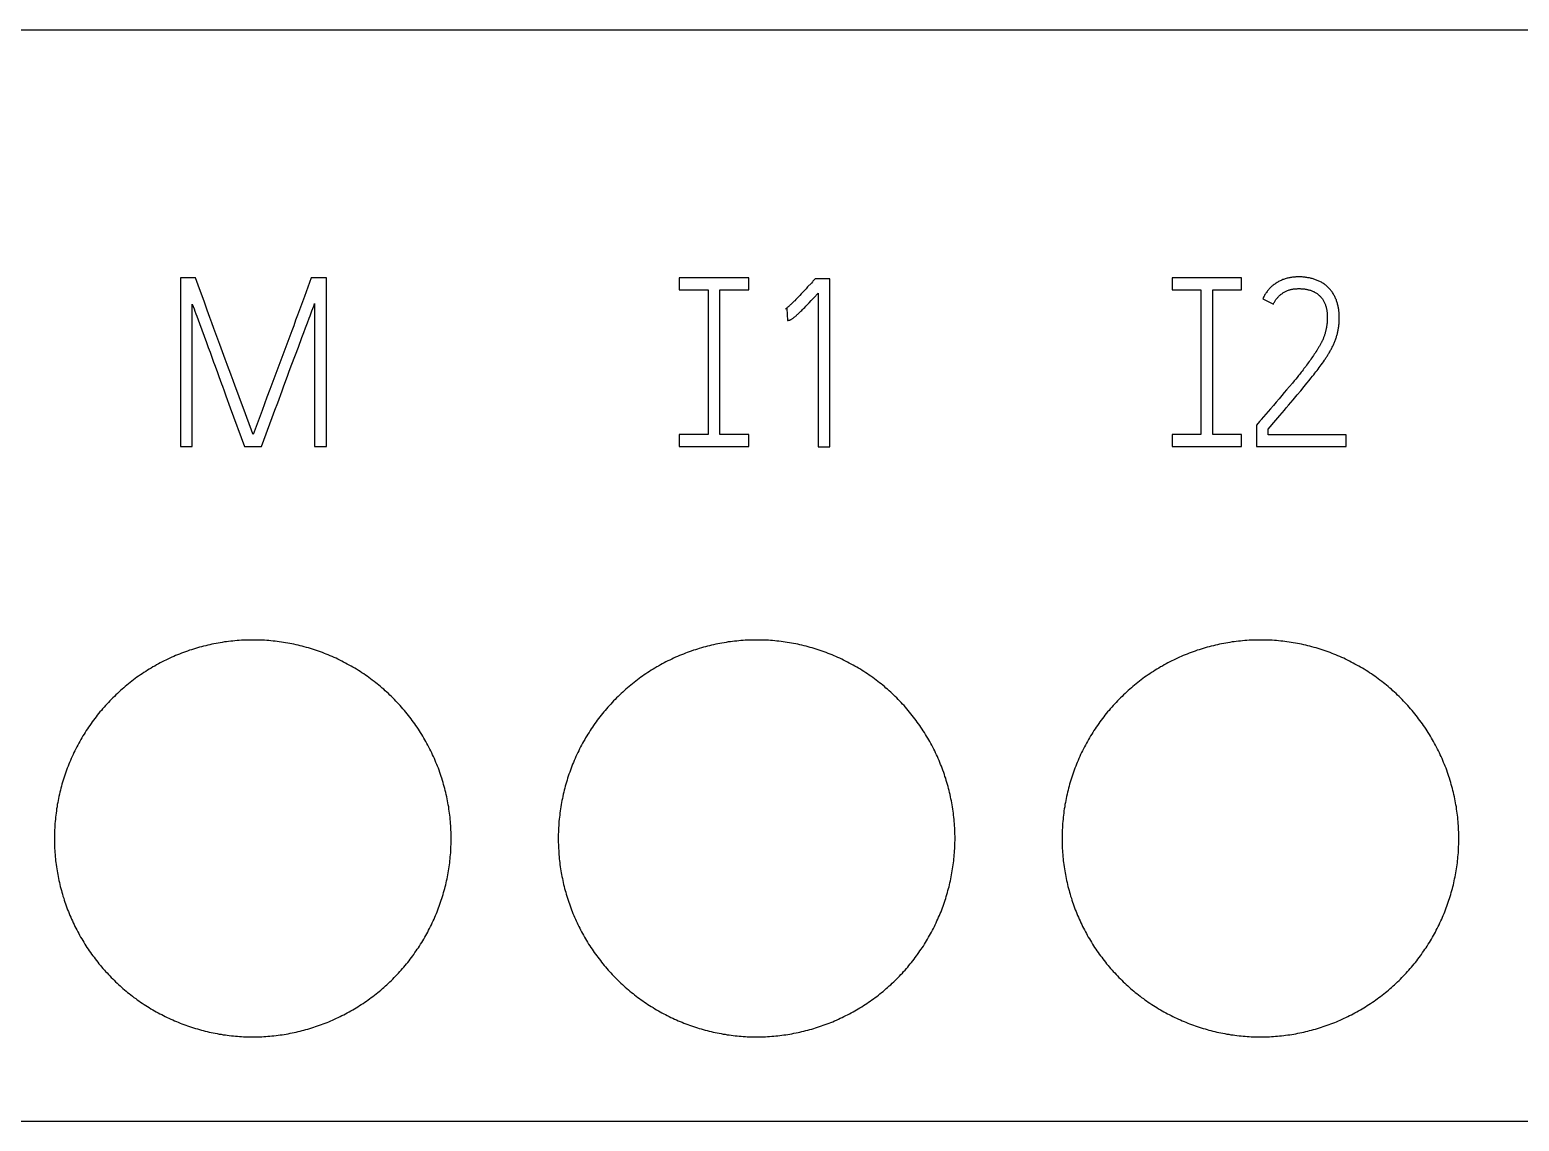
# Model space of a CAD drawing. Extents: x 0 to 420, y 0 to 297.
# Drawn here: x 117.15 to 132.17, y 220.64 to 231.64 of the extents above; entities that cross this region are included whole.
import ezdxf

# ---------------------------------------------------------------- set-up
doc = ezdxf.new("R2010")
doc.units = 0
doc.header["$LTSCALE"] = 23.1
doc.layers.add('10000_FRONT', color=7, linetype='CONTINUOUS')
doc.layers.add('10500_FRONT_LABELING', color=7, linetype='CONTINUOUS')

msp = doc.modelspace()

# ---------------------------------------------------------------- linework, layer by layer
at = {"layer": '10000_FRONT', "color": 7, "linetype": 'CONTINUOUS'}
for p, q in [((109.271, 231.64), (144.771, 231.64)), ((109.271, 220.64), (144.771, 220.64))]:
    msp.add_line(p, q, dxfattribs=at)
for points in [[(121.401, 223.49), (121.401, 223.512), (121.4, 223.533), (121.4, 223.554), (121.399, 223.576), (121.398, 223.597), (121.397, 223.618), (121.395, 223.639), (121.394, 223.66), (121.392, 223.681), (121.39, 223.703), (121.387, 223.724), (121.385, 223.745), (121.382, 223.765), (121.379, 223.786), (121.376, 223.807), (121.372, 223.828), (121.368, 223.849), (121.365, 223.87), (121.36, 223.89), (121.356, 223.911), (121.352, 223.932), (121.347, 223.952), (121.342, 223.973), (121.337, 223.993), (121.331, 224.014), (121.325, 224.034), (121.32, 224.055), (121.313, 224.075), (121.307, 224.096), (121.3, 224.116), (121.294, 224.136), (121.287, 224.156), (121.279, 224.177), (121.272, 224.197), (121.264, 224.217), (121.256, 224.236), (121.248, 224.256), (121.24, 224.276), (121.232, 224.295), (121.223, 224.315), (121.214, 224.334), (121.205, 224.353), (121.196, 224.372), (121.186, 224.391), (121.177, 224.41), (121.167, 224.429), (121.157, 224.447), (121.147, 224.466), (121.136, 224.484), (121.126, 224.502), (121.115, 224.521), (121.104, 224.539), (121.093, 224.557), (121.081, 224.575), (121.07, 224.592), (121.058, 224.61), (121.046, 224.627), (121.034, 224.645), (121.021, 224.662), (121.009, 224.679), (120.996, 224.697), (120.983, 224.714), (120.97, 224.73), (120.957, 224.747), (120.943, 224.764), (120.929, 224.78), (120.915, 224.796), (120.901, 224.813), (120.887, 224.829), (120.873, 224.844), (120.858, 224.86), (120.844, 224.875), (120.829, 224.891), (120.814, 224.906), (120.799, 224.921), (120.784, 224.935), (120.768, 224.95), (120.753, 224.964), (120.737, 224.978), (120.721, 224.993), (120.705, 225.006), (120.689, 225.02), (120.673, 225.034), (120.656, 225.047), (120.64, 225.06), (120.623, 225.073), (120.606, 225.086), (120.589, 225.099), (120.572, 225.112), (120.554, 225.124), (120.537, 225.136), (120.519, 225.148), (120.501, 225.16), (120.483, 225.172), (120.465, 225.183), (120.447, 225.195), (120.429, 225.206), (120.41, 225.217), (120.392, 225.227), (120.373, 225.238), (120.354, 225.248), (120.335, 225.258), (120.317, 225.268), (120.298, 225.278), (120.278, 225.287), (120.259, 225.297), (120.24, 225.306), (120.221, 225.314), (120.201, 225.323), (120.182, 225.331), (120.162, 225.34), (120.142, 225.348), (120.123, 225.355), (120.103, 225.363), (120.083, 225.37), (120.063, 225.377), (120.043, 225.384), (120.023, 225.391), (120.002, 225.398), (119.982, 225.404), (119.961, 225.41), (119.941, 225.416), (119.92, 225.422), (119.9, 225.427), (119.879, 225.432), (119.858, 225.437), (119.837, 225.442), (119.816, 225.447), (119.795, 225.451), (119.774, 225.455), (119.753, 225.459), (119.731, 225.463), (119.71, 225.466), (119.689, 225.469), (119.668, 225.472), (119.647, 225.475), (119.626, 225.477), (119.605, 225.48), (119.583, 225.482), (119.562, 225.484), (119.541, 225.485), (119.52, 225.487), (119.498, 225.488), (119.477, 225.489), (119.456, 225.489), (119.435, 225.49), (119.413, 225.49), (119.392, 225.49), (119.371, 225.49), (119.35, 225.49), (119.328, 225.489), (119.307, 225.488), (119.286, 225.487), (119.264, 225.486), (119.243, 225.484), (119.221, 225.482), (119.2, 225.48), (119.179, 225.478), (119.157, 225.475), (119.136, 225.473), (119.115, 225.47), (119.093, 225.466), (119.072, 225.463), (119.051, 225.459), (119.03, 225.456), (119.009, 225.451), (118.988, 225.447), (118.967, 225.443), (118.947, 225.438), (118.926, 225.433), (118.905, 225.428), (118.885, 225.422), (118.864, 225.417), (118.844, 225.411), (118.823, 225.405), (118.803, 225.399), (118.783, 225.392), (118.763, 225.386), (118.742, 225.379), (118.722, 225.372), (118.702, 225.364), (118.682, 225.357), (118.663, 225.349), (118.643, 225.341), (118.623, 225.333), (118.603, 225.324), (118.584, 225.316), (118.564, 225.307), (118.545, 225.298), (118.525, 225.288), (118.506, 225.279), (118.487, 225.269), (118.468, 225.259), (118.449, 225.249), (118.43, 225.239), (118.412, 225.228), (118.393, 225.218), (118.375, 225.207), (118.357, 225.196)], [(126.481, 223.49), (126.481, 223.512), (126.48, 223.533), (126.48, 223.554), (126.479, 223.576), (126.478, 223.597), (126.477, 223.618), (126.475, 223.639), (126.474, 223.66), (126.472, 223.681), (126.47, 223.703), (126.467, 223.724), (126.465, 223.745), (126.462, 223.765), (126.459, 223.786), (126.456, 223.807), (126.452, 223.828), (126.448, 223.849), (126.445, 223.87), (126.44, 223.89), (126.436, 223.911), (126.432, 223.932), (126.427, 223.952), (126.422, 223.973), (126.417, 223.993), (126.411, 224.014), (126.405, 224.034), (126.4, 224.055), (126.393, 224.075), (126.387, 224.096), (126.38, 224.116), (126.374, 224.136), (126.367, 224.156), (126.359, 224.177), (126.352, 224.197), (126.344, 224.217), (126.336, 224.236), (126.328, 224.256), (126.32, 224.276), (126.312, 224.295), (126.303, 224.315), (126.294, 224.334), (126.285, 224.353), (126.276, 224.372), (126.266, 224.391), (126.257, 224.41), (126.247, 224.429), (126.237, 224.447), (126.227, 224.466), (126.216, 224.484), (126.206, 224.502), (126.195, 224.521), (126.184, 224.539), (126.173, 224.557), (126.161, 224.575), (126.15, 224.592), (126.138, 224.61), (126.126, 224.627), (126.114, 224.645), (126.101, 224.662), (126.089, 224.679), (126.076, 224.697), (126.063, 224.714), (126.05, 224.73), (126.037, 224.747), (126.023, 224.764), (126.009, 224.78), (125.995, 224.796), (125.981, 224.813), (125.967, 224.829), (125.953, 224.844), (125.938, 224.86), (125.924, 224.875), (125.909, 224.891), (125.894, 224.906), (125.879, 224.921), (125.864, 224.935), (125.848, 224.95), (125.833, 224.964), (125.817, 224.978), (125.801, 224.993), (125.785, 225.006), (125.769, 225.02), (125.753, 225.034), (125.736, 225.047), (125.72, 225.06), (125.703, 225.073), (125.686, 225.086), (125.669, 225.099), (125.652, 225.112), (125.634, 225.124), (125.617, 225.136), (125.599, 225.148), (125.581, 225.16), (125.563, 225.172), (125.545, 225.183), (125.527, 225.195), (125.509, 225.206), (125.49, 225.217), (125.472, 225.227), (125.453, 225.238), (125.434, 225.248), (125.415, 225.258), (125.397, 225.268), (125.378, 225.278), (125.358, 225.287), (125.339, 225.297), (125.32, 225.306), (125.301, 225.314), (125.281, 225.323), (125.262, 225.331), (125.242, 225.34), (125.222, 225.348), (125.203, 225.355), (125.183, 225.363), (125.163, 225.37), (125.143, 225.377), (125.123, 225.384), (125.103, 225.391), (125.082, 225.398), (125.062, 225.404), (125.041, 225.41), (125.021, 225.416), (125, 225.422), (124.98, 225.427), (124.959, 225.432), (124.938, 225.437), (124.917, 225.442), (124.896, 225.447), (124.875, 225.451), (124.854, 225.455), (124.833, 225.459), (124.811, 225.463), (124.79, 225.466), (124.769, 225.469), (124.748, 225.472), (124.727, 225.475), (124.706, 225.477), (124.685, 225.48), (124.663, 225.482), (124.642, 225.484), (124.621, 225.485), (124.6, 225.487), (124.578, 225.488), (124.557, 225.489), (124.536, 225.489), (124.515, 225.49), (124.493, 225.49), (124.472, 225.49), (124.451, 225.49), (124.43, 225.49), (124.408, 225.489), (124.387, 225.488), (124.366, 225.487), (124.344, 225.486), (124.323, 225.484), (124.301, 225.482), (124.28, 225.48), (124.259, 225.478), (124.237, 225.475), (124.216, 225.473), (124.195, 225.47), (124.173, 225.466), (124.152, 225.463), (124.131, 225.459), (124.11, 225.456), (124.089, 225.451), (124.068, 225.447), (124.047, 225.443), (124.027, 225.438), (124.006, 225.433), (123.985, 225.428), (123.965, 225.422), (123.944, 225.417), (123.924, 225.411), (123.903, 225.405), (123.883, 225.399), (123.863, 225.392), (123.843, 225.386), (123.822, 225.379), (123.802, 225.372), (123.782, 225.364), (123.762, 225.357), (123.743, 225.349), (123.723, 225.341), (123.703, 225.333), (123.683, 225.324), (123.664, 225.316), (123.644, 225.307), (123.625, 225.298), (123.605, 225.288), (123.586, 225.279), (123.567, 225.269), (123.548, 225.259), (123.529, 225.249), (123.51, 225.239), (123.492, 225.228), (123.473, 225.218), (123.455, 225.207), (123.437, 225.196)], [(131.561, 223.49), (131.561, 223.512), (131.56, 223.533), (131.56, 223.554), (131.559, 223.576), (131.558, 223.597), (131.557, 223.618), (131.555, 223.639), (131.554, 223.66), (131.552, 223.681), (131.55, 223.703), (131.547, 223.724), (131.545, 223.745), (131.542, 223.765), (131.539, 223.786), (131.536, 223.807), (131.532, 223.828), (131.528, 223.849), (131.525, 223.87), (131.52, 223.89), (131.516, 223.911), (131.512, 223.932), (131.507, 223.952), (131.502, 223.973), (131.497, 223.993), (131.491, 224.014), (131.485, 224.034), (131.48, 224.055), (131.473, 224.075), (131.467, 224.096), (131.46, 224.116), (131.454, 224.136), (131.447, 224.156), (131.439, 224.177), (131.432, 224.197), (131.424, 224.217), (131.416, 224.236), (131.408, 224.256), (131.4, 224.276), (131.392, 224.295), (131.383, 224.315), (131.374, 224.334), (131.365, 224.353), (131.356, 224.372), (131.346, 224.391), (131.337, 224.41), (131.327, 224.429), (131.317, 224.447), (131.307, 224.466), (131.296, 224.484), (131.286, 224.502), (131.275, 224.521), (131.264, 224.539), (131.253, 224.557), (131.241, 224.575), (131.23, 224.592), (131.218, 224.61), (131.206, 224.627), (131.194, 224.645), (131.181, 224.662), (131.169, 224.679), (131.156, 224.697), (131.143, 224.714), (131.13, 224.73), (131.117, 224.747), (131.103, 224.764), (131.089, 224.78), (131.075, 224.796), (131.061, 224.813), (131.047, 224.829), (131.033, 224.844), (131.018, 224.86), (131.004, 224.875), (130.989, 224.891), (130.974, 224.906), (130.959, 224.921), (130.944, 224.935), (130.928, 224.95), (130.913, 224.964), (130.897, 224.978), (130.881, 224.993), (130.865, 225.006), (130.849, 225.02), (130.833, 225.034), (130.816, 225.047), (130.8, 225.06), (130.783, 225.073), (130.766, 225.086), (130.749, 225.099), (130.732, 225.112), (130.714, 225.124), (130.697, 225.136), (130.679, 225.148), (130.661, 225.16), (130.643, 225.172), (130.625, 225.183), (130.607, 225.195), (130.589, 225.206), (130.57, 225.217), (130.552, 225.227), (130.533, 225.238), (130.514, 225.248), (130.495, 225.258), (130.477, 225.268), (130.458, 225.278), (130.438, 225.287), (130.419, 225.297), (130.4, 225.306), (130.381, 225.314), (130.361, 225.323), (130.342, 225.331), (130.322, 225.34), (130.302, 225.348), (130.283, 225.355), (130.263, 225.363), (130.243, 225.37), (130.223, 225.377), (130.203, 225.384), (130.183, 225.391), (130.162, 225.398), (130.142, 225.404), (130.121, 225.41), (130.101, 225.416), (130.08, 225.422), (130.06, 225.427), (130.039, 225.432), (130.018, 225.437), (129.997, 225.442), (129.976, 225.447), (129.955, 225.451), (129.934, 225.455), (129.913, 225.459), (129.891, 225.463), (129.87, 225.466), (129.849, 225.469), (129.828, 225.472), (129.807, 225.475), (129.786, 225.477), (129.765, 225.48), (129.743, 225.482), (129.722, 225.484), (129.701, 225.485), (129.68, 225.487), (129.658, 225.488), (129.637, 225.489), (129.616, 225.489), (129.595, 225.49), (129.573, 225.49), (129.552, 225.49), (129.531, 225.49), (129.51, 225.49), (129.488, 225.489), (129.467, 225.488), (129.446, 225.487), (129.424, 225.486), (129.403, 225.484), (129.381, 225.482), (129.36, 225.48), (129.339, 225.478), (129.317, 225.475), (129.296, 225.473), (129.275, 225.47), (129.253, 225.466), (129.232, 225.463), (129.211, 225.459), (129.19, 225.456), (129.169, 225.451), (129.148, 225.447), (129.127, 225.443), (129.107, 225.438), (129.086, 225.433), (129.065, 225.428), (129.045, 225.422), (129.024, 225.417), (129.004, 225.411), (128.983, 225.405), (128.963, 225.399), (128.943, 225.392), (128.923, 225.386), (128.902, 225.379), (128.882, 225.372), (128.862, 225.364), (128.842, 225.357), (128.823, 225.349), (128.803, 225.341), (128.783, 225.333), (128.763, 225.324), (128.744, 225.316), (128.724, 225.307), (128.705, 225.298), (128.685, 225.288), (128.666, 225.279), (128.647, 225.269), (128.628, 225.259), (128.609, 225.249), (128.59, 225.239), (128.572, 225.228), (128.553, 225.218), (128.535, 225.207), (128.517, 225.196)], [(118.357, 225.196), (118.338, 225.185), (118.321, 225.173), (118.303, 225.162), (118.285, 225.15), (118.267, 225.138), (118.25, 225.126), (118.233, 225.114), (118.216, 225.101), (118.199, 225.088), (118.182, 225.076), (118.165, 225.063), (118.148, 225.049), (118.132, 225.036), (118.115, 225.022), (118.099, 225.009), (118.083, 224.995), (118.067, 224.981), (118.051, 224.966), (118.036, 224.952), (118.02, 224.937), (118.005, 224.922), (117.989, 224.907), (117.974, 224.892), (117.959, 224.877), (117.945, 224.861), (117.93, 224.845), (117.916, 224.83), (117.901, 224.814), (117.887, 224.798), (117.874, 224.781), (117.86, 224.765), (117.846, 224.749), (117.833, 224.732), (117.82, 224.715), (117.807, 224.699), (117.794, 224.682), (117.782, 224.665), (117.77, 224.647), (117.757, 224.63), (117.745, 224.613), (117.734, 224.595), (117.722, 224.577), (117.711, 224.559), (117.699, 224.541), (117.688, 224.523), (117.677, 224.505), (117.667, 224.487), (117.656, 224.468), (117.646, 224.45), (117.636, 224.431), (117.626, 224.412), (117.616, 224.393), (117.607, 224.374), (117.597, 224.355), (117.588, 224.335), (117.579, 224.316), (117.57, 224.296), (117.562, 224.277), (117.554, 224.257), (117.546, 224.237), (117.538, 224.218), (117.53, 224.198), (117.523, 224.178), (117.516, 224.158), (117.509, 224.138), (117.502, 224.118), (117.495, 224.098), (117.489, 224.078), (117.483, 224.057), (117.477, 224.037), (117.471, 224.017), (117.466, 223.996), (117.461, 223.976), (117.456, 223.955), (117.451, 223.935), (117.446, 223.914), (117.442, 223.893), (117.438, 223.872), (117.434, 223.852), (117.43, 223.831), (117.427, 223.81), (117.423, 223.789), (117.42, 223.768), (117.417, 223.746), (117.415, 223.725), (117.412, 223.704), (117.41, 223.683), (117.408, 223.661), (117.406, 223.64), (117.405, 223.619), (117.404, 223.597), (117.403, 223.576), (117.402, 223.554), (117.401, 223.533), (117.401, 223.512), (117.401, 223.49)], [(123.437, 225.196), (123.418, 225.185), (123.401, 225.173), (123.383, 225.162), (123.365, 225.15), (123.347, 225.138), (123.33, 225.126), (123.313, 225.114), (123.296, 225.101), (123.279, 225.088), (123.262, 225.076), (123.245, 225.063), (123.228, 225.049), (123.212, 225.036), (123.195, 225.022), (123.179, 225.009), (123.163, 224.995), (123.147, 224.981), (123.131, 224.966), (123.116, 224.952), (123.1, 224.937), (123.085, 224.922), (123.069, 224.907), (123.054, 224.892), (123.039, 224.877), (123.025, 224.861), (123.01, 224.845), (122.996, 224.83), (122.981, 224.814), (122.967, 224.798), (122.954, 224.781), (122.94, 224.765), (122.926, 224.749), (122.913, 224.732), (122.9, 224.715), (122.887, 224.699), (122.874, 224.682), (122.862, 224.665), (122.85, 224.647), (122.837, 224.63), (122.825, 224.613), (122.814, 224.595), (122.802, 224.577), (122.791, 224.559), (122.779, 224.541), (122.768, 224.523), (122.757, 224.505), (122.747, 224.487), (122.736, 224.468), (122.726, 224.45), (122.716, 224.431), (122.706, 224.412), (122.696, 224.393), (122.687, 224.374), (122.677, 224.355), (122.668, 224.335), (122.659, 224.316), (122.65, 224.296), (122.642, 224.277), (122.634, 224.257), (122.626, 224.237), (122.618, 224.218), (122.61, 224.198), (122.603, 224.178), (122.596, 224.158), (122.589, 224.138), (122.582, 224.118), (122.575, 224.098), (122.569, 224.078), (122.563, 224.057), (122.557, 224.037), (122.551, 224.017), (122.546, 223.996), (122.541, 223.976), (122.536, 223.955), (122.531, 223.935), (122.526, 223.914), (122.522, 223.893), (122.518, 223.872), (122.514, 223.852), (122.51, 223.831), (122.507, 223.81), (122.503, 223.789), (122.5, 223.768), (122.497, 223.746), (122.495, 223.725), (122.492, 223.704), (122.49, 223.683), (122.488, 223.661), (122.486, 223.64), (122.485, 223.619), (122.484, 223.597), (122.483, 223.576), (122.482, 223.554), (122.481, 223.533), (122.481, 223.512), (122.481, 223.49)], [(128.517, 225.196), (128.498, 225.185), (128.481, 225.173), (128.463, 225.162), (128.445, 225.15), (128.427, 225.138), (128.41, 225.126), (128.393, 225.114), (128.376, 225.101), (128.359, 225.088), (128.342, 225.076), (128.325, 225.063), (128.308, 225.049), (128.292, 225.036), (128.275, 225.022), (128.259, 225.009), (128.243, 224.995), (128.227, 224.981), (128.211, 224.966), (128.196, 224.952), (128.18, 224.937), (128.165, 224.922), (128.149, 224.907), (128.134, 224.892), (128.119, 224.877), (128.105, 224.861), (128.09, 224.845), (128.076, 224.83), (128.061, 224.814), (128.047, 224.798), (128.034, 224.781), (128.02, 224.765), (128.006, 224.749), (127.993, 224.732), (127.98, 224.715), (127.967, 224.699), (127.954, 224.682), (127.942, 224.665), (127.93, 224.647), (127.917, 224.63), (127.905, 224.613), (127.894, 224.595), (127.882, 224.577), (127.871, 224.559), (127.859, 224.541), (127.848, 224.523), (127.837, 224.505), (127.827, 224.487), (127.816, 224.468), (127.806, 224.45), (127.796, 224.431), (127.786, 224.412), (127.776, 224.393), (127.767, 224.374), (127.757, 224.355), (127.748, 224.335), (127.739, 224.316), (127.73, 224.296), (127.722, 224.277), (127.714, 224.257), (127.706, 224.237), (127.698, 224.218), (127.69, 224.198), (127.683, 224.178), (127.676, 224.158), (127.669, 224.138), (127.662, 224.118), (127.655, 224.098), (127.649, 224.078), (127.643, 224.057), (127.637, 224.037), (127.631, 224.017), (127.626, 223.996), (127.621, 223.976), (127.616, 223.955), (127.611, 223.935), (127.606, 223.914), (127.602, 223.893), (127.598, 223.872), (127.594, 223.852), (127.59, 223.831), (127.587, 223.81), (127.583, 223.789), (127.58, 223.768), (127.577, 223.746), (127.575, 223.725), (127.572, 223.704), (127.57, 223.683), (127.568, 223.661), (127.566, 223.64), (127.565, 223.619), (127.564, 223.597), (127.563, 223.576), (127.562, 223.554), (127.561, 223.533), (127.561, 223.512), (127.561, 223.49)], [(117.401, 223.49), (117.401, 223.47), (117.401, 223.449), (117.402, 223.429), (117.403, 223.408), (117.403, 223.388), (117.405, 223.367), (117.406, 223.347), (117.408, 223.327), (117.409, 223.306), (117.411, 223.286), (117.413, 223.266), (117.416, 223.246), (117.418, 223.226), (117.421, 223.205), (117.424, 223.185), (117.427, 223.165), (117.431, 223.145), (117.434, 223.125), (117.438, 223.105), (117.442, 223.086), (117.446, 223.066), (117.451, 223.046), (117.455, 223.026), (117.46, 223.006), (117.465, 222.987), (117.471, 222.967), (117.476, 222.947), (117.482, 222.928), (117.487, 222.908), (117.494, 222.888), (117.5, 222.869), (117.506, 222.849), (117.513, 222.83), (117.52, 222.81), (117.527, 222.791), (117.534, 222.772), (117.542, 222.753), (117.549, 222.734), (117.557, 222.715), (117.565, 222.696), (117.573, 222.678), (117.582, 222.659), (117.59, 222.64), (117.599, 222.622), (117.608, 222.604), (117.617, 222.586), (117.626, 222.568), (117.636, 222.55), (117.646, 222.532), (117.655, 222.514), (117.665, 222.496), (117.676, 222.479), (117.686, 222.461), (117.697, 222.444), (117.707, 222.426), (117.718, 222.409), (117.729, 222.392), (117.741, 222.375), (117.752, 222.358), (117.764, 222.341), (117.775, 222.325), (117.788, 222.308), (117.8, 222.292), (117.812, 222.275), (117.825, 222.259), (117.837, 222.243), (117.85, 222.227), (117.864, 222.211), (117.877, 222.195), (117.89, 222.18), (117.904, 222.164), (117.917, 222.149), (117.931, 222.134), (117.945, 222.119), (117.959, 222.104), (117.973, 222.089), (117.988, 222.075), (118.002, 222.061), (118.017, 222.046), (118.032, 222.032), (118.047, 222.018), (118.062, 222.005), (118.077, 221.991), (118.092, 221.978), (118.108, 221.965), (118.123, 221.951), (118.139, 221.938), (118.155, 221.926), (118.171, 221.913), (118.187, 221.901), (118.203, 221.888), (118.22, 221.876), (118.236, 221.864), (118.253, 221.852), (118.27, 221.841), (118.287, 221.829), (118.304, 221.818), (118.321, 221.806), (118.339, 221.795), (118.357, 221.785), (118.374, 221.774), (118.392, 221.763), (118.41, 221.753), (118.428, 221.743), (118.446, 221.733), (118.464, 221.723), (118.482, 221.714), (118.5, 221.705), (118.518, 221.695), (118.537, 221.686), (118.555, 221.678), (118.574, 221.669), (118.593, 221.661), (118.611, 221.653), (118.63, 221.645), (118.649, 221.637), (118.668, 221.629), (118.687, 221.622), (118.706, 221.615), (118.725, 221.608), (118.744, 221.601), (118.764, 221.594), (118.783, 221.588), (118.803, 221.582), (118.822, 221.576), (118.842, 221.57), (118.862, 221.564), (118.882, 221.559), (118.901, 221.554), (118.921, 221.549), (118.941, 221.544), (118.962, 221.539), (118.982, 221.535), (119.002, 221.53), (119.022, 221.526), (119.043, 221.523), (119.063, 221.519), (119.083, 221.516), (119.103, 221.512), (119.124, 221.51), (119.144, 221.507), (119.164, 221.504), (119.185, 221.502), (119.205, 221.5), (119.225, 221.498), (119.246, 221.496), (119.266, 221.495), (119.287, 221.493), (119.307, 221.492), (119.327, 221.492), (119.348, 221.491), (119.368, 221.49), (119.389, 221.49), (119.409, 221.49), (119.43, 221.49), (119.45, 221.491), (119.471, 221.491), (119.491, 221.492), (119.512, 221.493), (119.532, 221.494), (119.553, 221.496), (119.573, 221.498), (119.594, 221.499), (119.614, 221.502), (119.635, 221.504), (119.655, 221.506), (119.676, 221.509), (119.696, 221.512), (119.717, 221.515), (119.737, 221.519), (119.757, 221.522), (119.777, 221.526), (119.798, 221.53), (119.818, 221.534), (119.838, 221.538), (119.858, 221.543), (119.877, 221.548), (119.897, 221.553), (119.917, 221.558), (119.937, 221.563), (119.956, 221.569), (119.976, 221.575), (119.995, 221.581), (120.015, 221.587), (120.034, 221.593), (120.054, 221.6), (120.073, 221.607), (120.092, 221.614), (120.111, 221.621), (120.131, 221.628), (120.15, 221.636), (120.169, 221.643), (120.187, 221.651), (120.206, 221.66), (120.225, 221.668), (120.244, 221.677), (120.263, 221.685), (120.281, 221.694), (120.3, 221.704)], [(120.3, 221.704), (120.318, 221.713), (120.336, 221.723), (120.354, 221.732), (120.373, 221.742), (120.39, 221.752), (120.408, 221.762), (120.426, 221.773), (120.443, 221.783), (120.461, 221.794), (120.478, 221.805), (120.495, 221.816), (120.512, 221.827), (120.529, 221.839), (120.546, 221.85), (120.563, 221.862), (120.579, 221.874), (120.596, 221.886), (120.612, 221.898), (120.628, 221.911), (120.644, 221.923), (120.66, 221.936), (120.676, 221.949), (120.691, 221.962), (120.707, 221.976), (120.722, 221.989), (120.738, 222.003), (120.753, 222.016), (120.768, 222.03), (120.783, 222.045), (120.798, 222.059), (120.812, 222.073), (120.827, 222.088), (120.841, 222.103), (120.856, 222.118), (120.87, 222.133), (120.883, 222.148), (120.897, 222.163), (120.911, 222.179), (120.924, 222.194), (120.937, 222.21), (120.95, 222.225), (120.963, 222.241), (120.976, 222.257), (120.988, 222.273), (121, 222.29), (121.013, 222.306), (121.024, 222.322), (121.036, 222.339), (121.048, 222.356), (121.059, 222.373), (121.071, 222.389), (121.082, 222.406), (121.093, 222.424), (121.104, 222.441), (121.114, 222.458), (121.125, 222.476), (121.135, 222.494), (121.145, 222.511), (121.155, 222.529), (121.165, 222.547), (121.174, 222.565), (121.184, 222.584), (121.193, 222.602), (121.202, 222.62), (121.211, 222.639), (121.219, 222.658), (121.228, 222.676), (121.236, 222.695), (121.244, 222.714), (121.252, 222.733), (121.26, 222.752), (121.267, 222.771), (121.274, 222.79), (121.281, 222.809), (121.288, 222.828), (121.295, 222.848), (121.301, 222.867), (121.307, 222.886), (121.313, 222.906), (121.319, 222.925), (121.325, 222.945), (121.33, 222.964), (121.336, 222.984), (121.341, 223.003), (121.346, 223.023), (121.35, 223.043), (121.355, 223.063), (121.359, 223.083), (121.363, 223.103), (121.367, 223.123), (121.37, 223.143), (121.374, 223.163), (121.377, 223.183), (121.38, 223.203), (121.383, 223.224), (121.386, 223.244), (121.388, 223.264), (121.39, 223.285), (121.392, 223.305), (121.394, 223.326), (121.396, 223.346), (121.397, 223.367), (121.398, 223.387), (121.399, 223.408), (121.4, 223.428), (121.4, 223.449), (121.401, 223.47), (121.401, 223.49)], [(122.481, 223.49), (122.481, 223.47), (122.481, 223.449), (122.482, 223.429), (122.483, 223.408), (122.483, 223.388), (122.485, 223.367), (122.486, 223.347), (122.488, 223.327), (122.489, 223.306), (122.491, 223.286), (122.493, 223.266), (122.496, 223.246), (122.498, 223.226), (122.501, 223.205), (122.504, 223.185), (122.507, 223.165), (122.511, 223.145), (122.514, 223.125), (122.518, 223.105), (122.522, 223.086), (122.526, 223.066), (122.531, 223.046), (122.535, 223.026), (122.54, 223.006), (122.545, 222.987), (122.551, 222.967), (122.556, 222.947), (122.562, 222.928), (122.567, 222.908), (122.574, 222.888), (122.58, 222.869), (122.586, 222.849), (122.593, 222.83), (122.6, 222.81), (122.607, 222.791), (122.614, 222.772), (122.622, 222.753), (122.629, 222.734), (122.637, 222.715), (122.645, 222.696), (122.653, 222.678), (122.662, 222.659), (122.67, 222.64), (122.679, 222.622), (122.688, 222.604), (122.697, 222.586), (122.706, 222.568), (122.716, 222.55), (122.726, 222.532), (122.735, 222.514), (122.745, 222.496), (122.756, 222.479), (122.766, 222.461), (122.777, 222.444), (122.787, 222.426), (122.798, 222.409), (122.809, 222.392), (122.821, 222.375), (122.832, 222.358), (122.844, 222.341), (122.855, 222.325), (122.868, 222.308), (122.88, 222.292), (122.892, 222.275), (122.905, 222.259), (122.917, 222.243), (122.93, 222.227), (122.944, 222.211), (122.957, 222.195), (122.97, 222.18), (122.984, 222.164), (122.997, 222.149), (123.011, 222.134), (123.025, 222.119), (123.039, 222.104), (123.053, 222.089), (123.068, 222.075), (123.082, 222.061), (123.097, 222.046), (123.112, 222.032), (123.127, 222.018), (123.142, 222.005), (123.157, 221.991), (123.172, 221.978), (123.188, 221.965), (123.203, 221.951), (123.219, 221.938), (123.235, 221.926), (123.251, 221.913), (123.267, 221.901), (123.283, 221.888), (123.3, 221.876), (123.316, 221.864), (123.333, 221.852), (123.35, 221.841), (123.367, 221.829), (123.384, 221.818), (123.401, 221.806), (123.419, 221.795), (123.437, 221.785), (123.454, 221.774), (123.472, 221.763), (123.49, 221.753), (123.508, 221.743), (123.526, 221.733), (123.544, 221.723), (123.562, 221.714), (123.58, 221.705), (123.598, 221.695), (123.617, 221.686), (123.635, 221.678), (123.654, 221.669), (123.673, 221.661), (123.691, 221.653), (123.71, 221.645), (123.729, 221.637), (123.748, 221.629), (123.767, 221.622), (123.786, 221.615), (123.805, 221.608), (123.824, 221.601), (123.844, 221.594), (123.863, 221.588), (123.883, 221.582), (123.902, 221.576), (123.922, 221.57), (123.942, 221.564), (123.962, 221.559), (123.981, 221.554), (124.001, 221.549), (124.021, 221.544), (124.042, 221.539), (124.062, 221.535), (124.082, 221.53), (124.102, 221.526), (124.123, 221.523), (124.143, 221.519), (124.163, 221.516), (124.183, 221.512), (124.204, 221.51), (124.224, 221.507), (124.244, 221.504), (124.265, 221.502), (124.285, 221.5), (124.305, 221.498), (124.326, 221.496), (124.346, 221.495), (124.367, 221.493), (124.387, 221.492), (124.407, 221.492), (124.428, 221.491), (124.448, 221.49), (124.469, 221.49), (124.489, 221.49), (124.51, 221.49), (124.53, 221.491), (124.551, 221.491), (124.571, 221.492), (124.592, 221.493), (124.612, 221.494), (124.633, 221.496), (124.653, 221.498), (124.674, 221.499), (124.694, 221.502), (124.715, 221.504), (124.735, 221.506), (124.756, 221.509), (124.776, 221.512), (124.797, 221.515), (124.817, 221.519), (124.837, 221.522), (124.857, 221.526), (124.878, 221.53), (124.898, 221.534), (124.918, 221.538), (124.938, 221.543), (124.957, 221.548), (124.977, 221.553), (124.997, 221.558), (125.017, 221.563), (125.036, 221.569), (125.056, 221.575), (125.075, 221.581), (125.095, 221.587), (125.114, 221.593), (125.134, 221.6), (125.153, 221.607), (125.172, 221.614), (125.191, 221.621), (125.211, 221.628), (125.23, 221.636), (125.249, 221.643), (125.267, 221.651), (125.286, 221.66), (125.305, 221.668), (125.324, 221.677), (125.343, 221.685), (125.361, 221.694), (125.38, 221.704)], [(125.38, 221.704), (125.398, 221.713), (125.416, 221.723), (125.434, 221.732), (125.453, 221.742), (125.47, 221.752), (125.488, 221.762), (125.506, 221.773), (125.523, 221.783), (125.541, 221.794), (125.558, 221.805), (125.575, 221.816), (125.592, 221.827), (125.609, 221.839), (125.626, 221.85), (125.643, 221.862), (125.659, 221.874), (125.676, 221.886), (125.692, 221.898), (125.708, 221.911), (125.724, 221.923), (125.74, 221.936), (125.756, 221.949), (125.771, 221.962), (125.787, 221.976), (125.802, 221.989), (125.818, 222.003), (125.833, 222.016), (125.848, 222.03), (125.863, 222.045), (125.878, 222.059), (125.892, 222.073), (125.907, 222.088), (125.921, 222.103), (125.936, 222.118), (125.95, 222.133), (125.963, 222.148), (125.977, 222.163), (125.991, 222.179), (126.004, 222.194), (126.017, 222.21), (126.03, 222.225), (126.043, 222.241), (126.056, 222.257), (126.068, 222.273), (126.08, 222.29), (126.093, 222.306), (126.104, 222.322), (126.116, 222.339), (126.128, 222.356), (126.139, 222.373), (126.151, 222.389), (126.162, 222.406), (126.173, 222.424), (126.184, 222.441), (126.194, 222.458), (126.205, 222.476), (126.215, 222.494), (126.225, 222.511), (126.235, 222.529), (126.245, 222.547), (126.254, 222.565), (126.264, 222.584), (126.273, 222.602), (126.282, 222.62), (126.291, 222.639), (126.299, 222.658), (126.308, 222.676), (126.316, 222.695), (126.324, 222.714), (126.332, 222.733), (126.34, 222.752), (126.347, 222.771), (126.354, 222.79), (126.361, 222.809), (126.368, 222.828), (126.375, 222.848), (126.381, 222.867), (126.387, 222.886), (126.393, 222.906), (126.399, 222.925), (126.405, 222.945), (126.41, 222.964), (126.416, 222.984), (126.421, 223.003), (126.426, 223.023), (126.43, 223.043), (126.435, 223.063), (126.439, 223.083), (126.443, 223.103), (126.447, 223.123), (126.45, 223.143), (126.454, 223.163), (126.457, 223.183), (126.46, 223.203), (126.463, 223.224), (126.466, 223.244), (126.468, 223.264), (126.47, 223.285), (126.472, 223.305), (126.474, 223.326), (126.476, 223.346), (126.477, 223.367), (126.478, 223.387), (126.479, 223.408), (126.48, 223.428), (126.48, 223.449), (126.481, 223.47), (126.481, 223.49)], [(127.561, 223.49), (127.561, 223.47), (127.561, 223.449), (127.562, 223.429), (127.563, 223.408), (127.563, 223.388), (127.565, 223.367), (127.566, 223.347), (127.568, 223.327), (127.569, 223.306), (127.571, 223.286), (127.573, 223.266), (127.576, 223.246), (127.578, 223.226), (127.581, 223.205), (127.584, 223.185), (127.587, 223.165), (127.591, 223.145), (127.594, 223.125), (127.598, 223.105), (127.602, 223.086), (127.606, 223.066), (127.611, 223.046), (127.615, 223.026), (127.62, 223.006), (127.625, 222.987), (127.631, 222.967), (127.636, 222.947), (127.642, 222.928), (127.647, 222.908), (127.654, 222.888), (127.66, 222.869), (127.666, 222.849), (127.673, 222.83), (127.68, 222.81), (127.687, 222.791), (127.694, 222.772), (127.702, 222.753), (127.709, 222.734), (127.717, 222.715), (127.725, 222.696), (127.733, 222.678), (127.742, 222.659), (127.75, 222.64), (127.759, 222.622), (127.768, 222.604), (127.777, 222.586), (127.786, 222.568), (127.796, 222.55), (127.806, 222.532), (127.815, 222.514), (127.825, 222.496), (127.836, 222.479), (127.846, 222.461), (127.857, 222.444), (127.867, 222.426), (127.878, 222.409), (127.889, 222.392), (127.901, 222.375), (127.912, 222.358), (127.924, 222.341), (127.935, 222.325), (127.948, 222.308), (127.96, 222.292), (127.972, 222.275), (127.985, 222.259), (127.997, 222.243), (128.01, 222.227), (128.024, 222.211), (128.037, 222.195), (128.05, 222.18), (128.064, 222.164), (128.077, 222.149), (128.091, 222.134), (128.105, 222.119), (128.119, 222.104), (128.133, 222.089), (128.148, 222.075), (128.162, 222.061), (128.177, 222.046), (128.192, 222.032), (128.207, 222.018), (128.222, 222.005), (128.237, 221.991), (128.252, 221.978), (128.268, 221.965), (128.283, 221.951), (128.299, 221.938), (128.315, 221.926), (128.331, 221.913), (128.347, 221.901), (128.363, 221.888), (128.38, 221.876), (128.396, 221.864), (128.413, 221.852), (128.43, 221.841), (128.447, 221.829), (128.464, 221.818), (128.481, 221.806), (128.499, 221.795), (128.517, 221.785), (128.534, 221.774), (128.552, 221.763), (128.57, 221.753), (128.588, 221.743), (128.606, 221.733), (128.624, 221.723), (128.642, 221.714), (128.66, 221.705), (128.678, 221.695), (128.697, 221.686), (128.715, 221.678), (128.734, 221.669), (128.753, 221.661), (128.771, 221.653), (128.79, 221.645), (128.809, 221.637), (128.828, 221.629), (128.847, 221.622), (128.866, 221.615), (128.885, 221.608), (128.904, 221.601), (128.924, 221.594), (128.943, 221.588), (128.963, 221.582), (128.982, 221.576), (129.002, 221.57), (129.022, 221.564), (129.042, 221.559), (129.061, 221.554), (129.081, 221.549), (129.101, 221.544), (129.122, 221.539), (129.142, 221.535), (129.162, 221.53), (129.182, 221.526), (129.203, 221.523), (129.223, 221.519), (129.243, 221.516), (129.263, 221.512), (129.284, 221.51), (129.304, 221.507), (129.324, 221.504), (129.345, 221.502), (129.365, 221.5), (129.385, 221.498), (129.406, 221.496), (129.426, 221.495), (129.447, 221.493), (129.467, 221.492), (129.487, 221.492), (129.508, 221.491), (129.528, 221.49), (129.549, 221.49), (129.569, 221.49), (129.59, 221.49), (129.61, 221.491), (129.631, 221.491), (129.651, 221.492), (129.672, 221.493), (129.692, 221.494), (129.713, 221.496), (129.733, 221.498), (129.754, 221.499), (129.774, 221.502), (129.795, 221.504), (129.815, 221.506), (129.836, 221.509), (129.856, 221.512), (129.877, 221.515), (129.897, 221.519), (129.917, 221.522), (129.937, 221.526), (129.958, 221.53), (129.978, 221.534), (129.998, 221.538), (130.018, 221.543), (130.037, 221.548), (130.057, 221.553), (130.077, 221.558), (130.097, 221.563), (130.116, 221.569), (130.136, 221.575), (130.155, 221.581), (130.175, 221.587), (130.194, 221.593), (130.214, 221.6), (130.233, 221.607), (130.252, 221.614), (130.271, 221.621), (130.291, 221.628), (130.31, 221.636), (130.329, 221.643), (130.347, 221.651), (130.366, 221.66), (130.385, 221.668), (130.404, 221.677), (130.423, 221.685), (130.441, 221.694), (130.46, 221.704)], [(130.46, 221.704), (130.478, 221.713), (130.496, 221.723), (130.514, 221.732), (130.533, 221.742), (130.55, 221.752), (130.568, 221.762), (130.586, 221.773), (130.603, 221.783), (130.621, 221.794), (130.638, 221.805), (130.655, 221.816), (130.672, 221.827), (130.689, 221.839), (130.706, 221.85), (130.723, 221.862), (130.739, 221.874), (130.756, 221.886), (130.772, 221.898), (130.788, 221.911), (130.804, 221.923), (130.82, 221.936), (130.836, 221.949), (130.851, 221.962), (130.867, 221.976), (130.882, 221.989), (130.898, 222.003), (130.913, 222.016), (130.928, 222.03), (130.943, 222.045), (130.958, 222.059), (130.972, 222.073), (130.987, 222.088), (131.001, 222.103), (131.016, 222.118), (131.03, 222.133), (131.043, 222.148), (131.057, 222.163), (131.071, 222.179), (131.084, 222.194), (131.097, 222.21), (131.11, 222.225), (131.123, 222.241), (131.136, 222.257), (131.148, 222.273), (131.16, 222.29), (131.173, 222.306), (131.184, 222.322), (131.196, 222.339), (131.208, 222.356), (131.219, 222.373), (131.231, 222.389), (131.242, 222.406), (131.253, 222.424), (131.264, 222.441), (131.274, 222.458), (131.285, 222.476), (131.295, 222.494), (131.305, 222.511), (131.315, 222.529), (131.325, 222.547), (131.334, 222.565), (131.344, 222.584), (131.353, 222.602), (131.362, 222.62), (131.371, 222.639), (131.379, 222.658), (131.388, 222.676), (131.396, 222.695), (131.404, 222.714), (131.412, 222.733), (131.42, 222.752), (131.427, 222.771), (131.434, 222.79), (131.441, 222.809), (131.448, 222.828), (131.455, 222.848), (131.461, 222.867), (131.467, 222.886), (131.473, 222.906), (131.479, 222.925), (131.485, 222.945), (131.49, 222.964), (131.496, 222.984), (131.501, 223.003), (131.506, 223.023), (131.51, 223.043), (131.515, 223.063), (131.519, 223.083), (131.523, 223.103), (131.527, 223.123), (131.53, 223.143), (131.534, 223.163), (131.537, 223.183), (131.54, 223.203), (131.543, 223.224), (131.546, 223.244), (131.548, 223.264), (131.55, 223.285), (131.552, 223.305), (131.554, 223.326), (131.556, 223.346), (131.557, 223.367), (131.558, 223.387), (131.559, 223.408), (131.56, 223.428), (131.56, 223.449), (131.561, 223.47), (131.561, 223.49)]]:
    msp.add_lwpolyline(points, dxfattribs=at)
at = {"layer": '10500_FRONT_LABELING', "color": 7, "linetype": 'CONTINUOUS'}
for p, q in [((118.671, 229.14), (118.671, 227.44)), ((118.822, 229.14), (118.671, 229.14)), ((118.862, 229.031), (118.822, 229.14)), ((119.991, 229.14), (119.922, 228.953)), ((120.144, 229.14), (119.991, 229.14)), ((120.144, 227.44), (120.144, 229.14)), ((123.701, 229.14), (123.701, 229.02)), ((124.401, 229.14), (123.701, 229.14)), ((123.701, 229.02), (123.991, 229.02)), ((123.991, 229.02), (123.991, 227.56)), ((124.111, 227.56), (124.111, 229.02)), ((124.111, 229.02), (124.401, 229.02)), ((124.401, 229.02), (124.401, 229.14)), ((124.979, 229.03), (124.963, 229.013)), ((124.995, 229.048), (124.979, 229.03)), ((125.07, 229.131), (125.054, 229.112)), ((125.219, 229.131), (125.07, 229.131)), ((125.219, 227.438), (125.219, 229.131)), ((128.671, 229.14), (128.671, 229.02)), ((129.371, 229.14), (128.671, 229.14)), ((128.671, 229.02), (128.961, 229.02)), ((128.961, 229.02), (128.961, 227.56)), ((129.081, 227.56), (129.081, 229.02)), ((129.081, 229.02), (129.371, 229.02)), ((129.371, 229.02), (129.371, 229.14)), ((118.791, 227.44), (118.791, 228.876)), ((119.922, 228.953), (119.883, 228.845)), ((120.024, 228.881), (120.024, 227.44)), ((124.887, 228.933), (124.876, 228.921)), ((124.898, 228.944), (124.887, 228.933)), ((124.915, 228.961), (124.898, 228.944)), ((124.931, 228.978), (124.915, 228.961)), ((124.947, 228.996), (124.931, 228.978)), ((124.963, 229.013), (124.947, 228.996)), ((124.978, 228.855), (124.994, 228.871)), ((124.994, 228.871), (125.009, 228.887)), ((125.009, 228.887), (125.032, 228.912)), ((125.032, 228.912), (125.059, 228.94)), ((125.059, 228.94), (125.101, 228.985)), ((125.101, 228.985), (125.101, 227.438)), ((129.585, 228.93), (129.691, 228.876)), ((118.969, 228.74), (118.942, 228.813)), ((118.989, 228.686), (118.969, 228.74)), ((119.853, 228.765), (119.833, 228.712)), ((119.883, 228.845), (119.853, 228.765)), ((124.771, 228.827), (124.785, 228.831)), ((124.785, 228.831), (124.792, 228.711)), ((124.911, 228.789), (124.919, 228.796)), ((124.919, 228.796), (124.927, 228.804)), ((124.927, 228.804), (124.935, 228.812)), ((124.935, 228.812), (124.943, 228.82)), ((124.943, 228.82), (124.955, 228.832)), ((124.955, 228.832), (124.967, 228.843)), ((124.967, 228.843), (124.978, 228.855)), ((118.862, 228.681), (118.934, 228.487)), ((119.009, 228.631), (118.989, 228.686)), ((119.07, 228.468), (119.009, 228.631)), ((119.813, 228.658), (119.793, 228.605)), ((119.833, 228.712), (119.813, 228.658)), ((119.896, 228.539), (119.914, 228.588)), ((119.914, 228.588), (119.932, 228.637)), ((119.932, 228.637), (119.951, 228.686)), ((118.934, 228.487), (118.952, 228.438)), ((118.952, 228.438), (118.97, 228.39)), ((119.083, 228.432), (119.07, 228.468)), ((119.096, 228.395), (119.083, 228.432)), ((119.723, 228.418), (119.703, 228.364)), ((119.796, 228.271), (119.86, 228.442)), ((119.86, 228.442), (119.896, 228.539)), ((118.97, 228.39), (118.987, 228.341)), ((119.109, 228.359), (119.096, 228.395)), ((119.155, 228.231), (119.142, 228.268)), ((119.703, 228.364), (119.574, 228.016)), ((119.769, 228.198), (119.796, 228.271)), ((130.035, 228.272), (130.026, 228.26)), ((130.043, 228.284), (130.035, 228.272)), ((130.052, 228.296), (130.043, 228.284)), ((130.061, 228.308), (130.052, 228.296)), ((130.069, 228.321), (130.061, 228.308)), ((130.078, 228.333), (130.069, 228.321)), ((130.086, 228.345), (130.078, 228.333)), ((130.095, 228.357), (130.086, 228.345)), ((130.103, 228.37), (130.095, 228.357)), ((130.111, 228.382), (130.103, 228.37)), ((130.12, 228.395), (130.111, 228.382)), ((130.128, 228.407), (130.12, 228.395)), ((130.174, 228.265), (130.185, 228.28)), ((130.185, 228.28), (130.195, 228.295)), ((130.195, 228.295), (130.206, 228.31)), ((119.041, 228.195), (119.059, 228.146)), ((119.059, 228.146), (119.086, 228.073)), ((119.168, 228.195), (119.155, 228.231)), ((119.182, 228.159), (119.168, 228.195)), ((119.202, 228.104), (119.182, 228.159)), ((119.715, 228.051), (119.751, 228.149)), ((119.751, 228.149), (119.769, 228.198)), ((129.916, 228.12), (129.902, 228.103)), ((129.93, 228.137), (129.916, 228.12)), ((129.944, 228.155), (129.93, 228.137)), ((129.953, 228.166), (129.944, 228.155)), ((129.963, 228.178), (129.953, 228.166)), ((129.972, 228.19), (129.963, 228.178)), ((129.981, 228.201), (129.972, 228.19)), ((129.99, 228.213), (129.981, 228.201)), ((129.999, 228.225), (129.99, 228.213)), ((130.008, 228.237), (129.999, 228.225)), ((130.017, 228.248), (130.008, 228.237)), ((130.026, 228.26), (130.017, 228.248)), ((130.053, 228.107), (130.07, 228.128)), ((130.07, 228.128), (130.087, 228.15)), ((130.087, 228.15), (130.098, 228.164)), ((130.098, 228.164), (130.109, 228.178)), ((130.109, 228.178), (130.12, 228.193)), ((130.12, 228.193), (130.131, 228.207)), ((130.131, 228.207), (130.142, 228.221)), ((130.142, 228.221), (130.153, 228.236)), ((130.153, 228.236), (130.164, 228.251)), ((130.164, 228.251), (130.174, 228.265)), ((119.086, 228.073), (119.095, 228.049)), ((119.095, 228.049), (119.112, 228)), ((119.112, 228), (119.13, 227.951)), ((119.222, 228.05), (119.202, 228.104)), ((119.249, 227.977), (119.222, 228.05)), ((119.276, 227.904), (119.249, 227.977)), ((119.574, 228.016), (119.544, 227.936)), ((119.652, 227.88), (119.697, 228.002)), ((119.697, 228.002), (119.715, 228.051)), ((129.801, 227.983), (129.777, 227.955)), ((129.825, 228.012), (129.801, 227.983)), ((129.854, 228.046), (129.825, 228.012)), ((129.883, 228.08), (129.854, 228.046)), ((129.902, 228.103), (129.883, 228.08)), ((129.932, 227.96), (129.967, 228.002)), ((129.967, 228.002), (130.001, 228.044)), ((130.001, 228.044), (130.03, 228.079)), ((130.03, 228.079), (130.053, 228.107)), ((119.13, 227.951), (119.174, 227.83)), ((119.174, 227.83), (119.317, 227.44)), ((119.303, 227.832), (119.276, 227.904)), ((119.364, 227.669), (119.303, 227.832)), ((119.544, 227.936), (119.494, 227.802)), ((119.624, 227.807), (119.652, 227.88)), ((129.691, 227.853), (129.661, 227.82)), ((129.72, 227.887), (129.691, 227.853)), ((129.749, 227.921), (129.72, 227.887)), ((129.777, 227.955), (129.749, 227.921)), ((129.891, 227.912), (129.932, 227.96)), ((119.378, 227.632), (119.364, 227.669)), ((119.494, 227.802), (119.474, 227.748)), ((119.489, 227.44), (119.597, 227.733)), ((119.597, 227.733), (119.624, 227.807)), ((129.55, 227.691), (129.521, 227.657)), ((129.639, 227.615), (129.715, 227.705)), ((129.715, 227.705), (129.756, 227.753)), ((129.756, 227.753), (129.803, 227.808)), ((119.416, 227.587), (119.406, 227.56)), ((123.701, 227.56), (123.701, 227.44)), ((123.991, 227.56), (123.701, 227.56)), ((124.401, 227.56), (124.111, 227.56)), ((124.401, 227.44), (124.401, 227.56)), ((128.671, 227.56), (128.671, 227.44)), ((128.961, 227.56), (128.671, 227.56)), ((129.371, 227.56), (129.081, 227.56)), ((129.371, 227.44), (129.371, 227.56)), ((129.521, 227.657), (129.521, 227.44)), ((129.639, 227.558), (129.639, 227.615)), ((130.426, 227.558), (129.639, 227.558)), ((130.426, 227.44), (130.426, 227.558)), ((118.671, 227.44), (118.791, 227.44)), ((119.317, 227.44), (119.489, 227.44)), ((120.024, 227.44), (120.144, 227.44)), ((123.701, 227.44), (124.401, 227.44)), ((125.101, 227.438), (125.219, 227.438)), ((128.671, 227.44), (129.371, 227.44)), ((129.521, 227.44), (130.426, 227.44))]:
    msp.add_line(p, q, dxfattribs=at)
for points in [[(118.942, 228.813), (118.909, 228.904), (118.862, 229.031)], [(125.043, 229.1), (125.033, 229.088), (124.995, 229.048)], [(125.054, 229.112), (125.049, 229.106), (125.043, 229.1)], [(130.151, 229.107), (130.143, 229.111), (130.134, 229.115), (130.126, 229.118), (130.117, 229.121), (130.108, 229.124), (130.1, 229.127), (130.091, 229.13), (130.082, 229.132), (130.073, 229.135), (130.065, 229.137), (130.056, 229.139), (130.047, 229.141), (130.038, 229.142), (130.029, 229.144), (130.02, 229.145), (130.011, 229.146), (130.002, 229.147), (129.992, 229.148), (129.983, 229.149), (129.974, 229.149), (129.965, 229.149), (129.956, 229.15), (129.947, 229.15), (129.937, 229.15), (129.928, 229.149), (129.919, 229.149), (129.91, 229.148), (129.901, 229.148), (129.892, 229.147), (129.883, 229.146), (129.874, 229.145), (129.865, 229.143), (129.856, 229.142), (129.847, 229.14), (129.838, 229.138), (129.829, 229.136), (129.82, 229.133), (129.811, 229.131), (129.802, 229.128), (129.793, 229.125), (129.785, 229.122), (129.776, 229.118), (129.768, 229.115), (129.76, 229.111), (129.752, 229.107), (129.744, 229.102), (129.736, 229.098), (129.728, 229.093), (129.72, 229.088), (129.712, 229.083), (129.705, 229.077), (129.698, 229.072), (129.69, 229.066), (129.683, 229.061), (129.676, 229.055), (129.67, 229.048), (129.663, 229.042), (129.657, 229.036), (129.65, 229.029), (129.644, 229.022), (129.638, 229.015), (129.632, 229.008), (129.627, 229.001), (129.621, 228.994), (129.616, 228.986), (129.611, 228.979), (129.606, 228.971), (129.601, 228.963), (129.597, 228.955), (129.593, 228.947), (129.588, 228.939), (129.585, 228.93)], [(129.691, 228.876), (129.694, 228.883), (129.697, 228.89), (129.701, 228.896), (129.705, 228.903), (129.709, 228.909), (129.713, 228.915), (129.717, 228.921), (129.722, 228.927), (129.727, 228.933), (129.731, 228.939), (129.736, 228.945), (129.742, 228.95), (129.747, 228.955), (129.752, 228.961), (129.758, 228.966), (129.764, 228.971), (129.77, 228.975), (129.776, 228.98), (129.782, 228.984), (129.788, 228.988), (129.794, 228.992), (129.801, 228.996), (129.807, 229), (129.814, 229.004), (129.821, 229.007), (129.828, 229.01), (129.835, 229.013), (129.842, 229.015), (129.849, 229.018), (129.856, 229.02), (129.864, 229.022), (129.871, 229.024), (129.878, 229.025), (129.886, 229.027), (129.893, 229.028), (129.901, 229.029), (129.908, 229.03), (129.916, 229.03), (129.923, 229.031), (129.931, 229.031), (129.938, 229.032), (129.946, 229.032), (129.953, 229.032), (129.961, 229.032), (129.968, 229.031), (129.976, 229.031), (129.983, 229.031), (129.991, 229.03), (129.998, 229.029), (130.006, 229.028), (130.013, 229.027), (130.021, 229.026), (130.028, 229.024), (130.035, 229.023), (130.043, 229.021), (130.05, 229.019), (130.058, 229.017), (130.065, 229.015), (130.072, 229.012), (130.079, 229.01), (130.086, 229.007), (130.093, 229.004), (130.1, 229.001), (130.106, 228.997), (130.113, 228.994), (130.12, 228.99), (130.126, 228.986), (130.132, 228.981), (130.138, 228.977), (130.144, 228.972), (130.15, 228.967), (130.155, 228.962), (130.161, 228.957), (130.166, 228.952), (130.171, 228.946), (130.176, 228.94), (130.181, 228.934), (130.185, 228.928), (130.189, 228.922), (130.193, 228.915), (130.197, 228.909), (130.201, 228.902), (130.204, 228.896), (130.207, 228.889), (130.21, 228.882), (130.213, 228.875), (130.216, 228.868), (130.218, 228.861), (130.22, 228.854), (130.222, 228.846), (130.224, 228.839), (130.226, 228.832), (130.227, 228.824), (130.229, 228.817), (130.23, 228.81), (130.231, 228.802), (130.232, 228.795), (130.233, 228.787), (130.234, 228.78), (130.234, 228.773), (130.235, 228.765), (130.235, 228.758), (130.235, 228.75), (130.235, 228.742), (130.235, 228.735), (130.235, 228.727), (130.235, 228.72), (130.235, 228.712), (130.234, 228.705), (130.234, 228.698), (130.233, 228.69), (130.232, 228.683), (130.231, 228.675), (130.23, 228.668), (130.229, 228.661), (130.228, 228.653), (130.227, 228.646), (130.226, 228.639), (130.224, 228.631), (130.223, 228.624), (130.221, 228.617), (130.219, 228.609), (130.218, 228.602), (130.216, 228.595), (130.214, 228.588), (130.212, 228.58), (130.21, 228.573), (130.207, 228.566), (130.205, 228.559), (130.203, 228.552), (130.2, 228.545), (130.197, 228.538), (130.195, 228.531), (130.192, 228.524), (130.189, 228.517), (130.186, 228.51), (130.183, 228.504), (130.179, 228.497), (130.176, 228.49), (130.173, 228.484), (130.169, 228.477), (130.166, 228.471), (130.162, 228.464), (130.158, 228.458), (130.155, 228.451), (130.151, 228.445), (130.147, 228.439), (130.143, 228.432), (130.139, 228.426), (130.136, 228.42), (130.132, 228.413), (130.128, 228.407)], [(130.206, 228.31), (130.211, 228.317), (130.216, 228.325), (130.221, 228.333), (130.226, 228.34), (130.231, 228.348), (130.236, 228.355), (130.24, 228.363), (130.245, 228.371), (130.25, 228.379), (130.255, 228.386), (130.259, 228.394), (130.264, 228.402), (130.268, 228.41), (130.273, 228.418), (130.277, 228.426), (130.281, 228.434), (130.285, 228.442), (130.289, 228.45), (130.293, 228.458), (130.297, 228.466), (130.301, 228.475), (130.304, 228.483), (130.308, 228.491), (130.311, 228.5), (130.314, 228.508), (130.318, 228.517), (130.321, 228.525), (130.324, 228.534), (130.326, 228.542), (130.329, 228.551), (130.331, 228.56), (130.334, 228.569), (130.336, 228.577), (130.338, 228.586), (130.34, 228.595), (130.342, 228.604), (130.344, 228.613), (130.345, 228.622), (130.347, 228.631), (130.348, 228.64), (130.35, 228.649), (130.351, 228.658), (130.352, 228.667), (130.353, 228.676), (130.353, 228.685), (130.354, 228.694), (130.355, 228.703), (130.355, 228.712), (130.355, 228.721), (130.355, 228.73), (130.356, 228.739), (130.355, 228.748), (130.355, 228.757), (130.355, 228.766), (130.354, 228.775), (130.354, 228.784), (130.353, 228.793), (130.352, 228.802), (130.351, 228.811), (130.35, 228.821), (130.348, 228.83), (130.347, 228.839), (130.345, 228.847), (130.343, 228.856), (130.341, 228.865), (130.339, 228.874), (130.337, 228.883), (130.334, 228.892), (130.332, 228.9), (130.329, 228.909), (130.326, 228.918), (130.322, 228.926), (130.319, 228.935), (130.315, 228.943), (130.311, 228.951), (130.307, 228.959), (130.302, 228.967), (130.298, 228.975), (130.293, 228.983), (130.288, 228.991), (130.283, 228.998), (130.278, 229.005), (130.272, 229.012), (130.266, 229.019), (130.26, 229.026), (130.254, 229.033), (130.248, 229.04), (130.241, 229.046), (130.234, 229.053), (130.228, 229.059), (130.221, 229.065), (130.213, 229.07), (130.206, 229.076), (130.199, 229.081), (130.191, 229.086), (130.183, 229.09), (130.175, 229.095), (130.167, 229.099), (130.159, 229.103), (130.151, 229.107)], [(118.791, 228.876), (118.8, 228.852), (118.808, 228.827), (118.817, 228.803), (118.826, 228.779), (118.835, 228.754), (118.862, 228.681)], [(119.997, 228.808), (120.006, 228.832), (120.015, 228.856), (120.024, 228.881)], [(124.876, 228.921), (124.865, 228.91), (124.86, 228.905), (124.854, 228.899), (124.848, 228.894), (124.843, 228.888), (124.837, 228.883), (124.831, 228.877), (124.826, 228.872), (124.82, 228.867), (124.814, 228.861), (124.808, 228.856), (124.802, 228.851), (124.796, 228.846), (124.79, 228.841), (124.784, 228.836), (124.777, 228.831), (124.774, 228.829), (124.771, 228.827)], [(119.951, 228.686), (119.969, 228.735), (119.979, 228.759), (119.997, 228.808)], [(124.792, 228.711), (124.795, 228.711), (124.798, 228.711), (124.8, 228.712), (124.803, 228.712), (124.809, 228.714), (124.811, 228.714), (124.814, 228.715), (124.817, 228.716), (124.82, 228.717), (124.822, 228.718), (124.825, 228.719), (124.83, 228.722), (124.834, 228.725), (124.839, 228.728), (124.844, 228.731), (124.848, 228.734), (124.853, 228.738), (124.857, 228.741), (124.861, 228.744), (124.866, 228.748), (124.87, 228.752), (124.874, 228.755), (124.878, 228.759), (124.883, 228.762), (124.887, 228.766), (124.891, 228.77), (124.895, 228.774), (124.899, 228.777), (124.903, 228.781), (124.911, 228.789)], [(119.793, 228.605), (119.763, 228.524), (119.723, 228.418)], [(118.987, 228.341), (119.005, 228.292), (119.014, 228.268), (119.041, 228.195)], [(119.142, 228.268), (119.122, 228.322), (119.109, 228.359)], [(129.661, 227.82), (129.569, 227.713), (129.564, 227.707), (129.55, 227.691)], [(129.803, 227.808), (129.821, 227.829), (129.826, 227.836), (129.832, 227.843), (129.838, 227.85), (129.844, 227.857), (129.891, 227.912)], [(119.474, 227.748), (119.464, 227.722), (119.455, 227.695), (119.445, 227.668), (119.435, 227.641), (119.416, 227.587)], [(119.406, 227.56), (119.399, 227.578), (119.392, 227.596), (119.385, 227.614), (119.378, 227.632)]]:
    msp.add_lwpolyline(points, dxfattribs=at)

doc.saveas('drawing.dxf')
